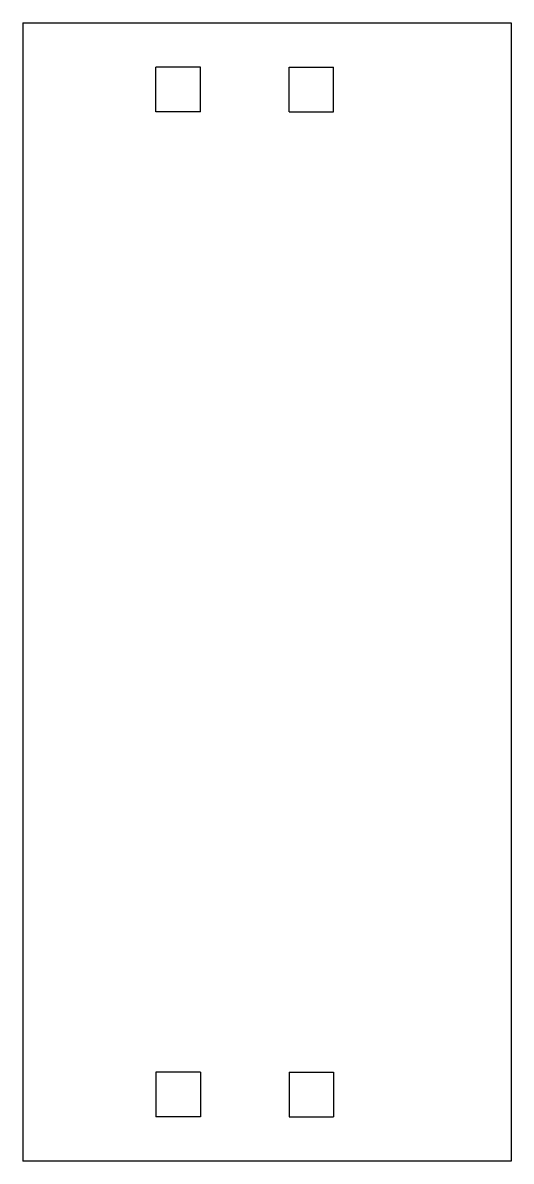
# Model space of a CAD drawing. Header units: millimetres. Extents: x -25 to 30, y -8 to 120.
import ezdxf

# ---------------------------------------------------------------- set-up
doc = ezdxf.new("R2010")
doc.units = ezdxf.units.MM

msp = doc.modelspace()

# ---------------------------------------------------------------- linework, layer by layer
at = {"color": 7, "linetype": 'Continuous', "lineweight": 25}
for p, q in [((-25, 120.5), (30, 120.5)), ((-25, 120.5), (-25, -7.5)), ((30, 120.5), (30, -7.5)), ((-10, 110.5), (-10, 115.5)), ((-5, 115.5), (-10, 115.5)), ((-5, 110.5), (-5, 115.5)), ((5, 110.5), (5, 115.5)), ((5, 115.5), (10, 115.5)), ((10, 110.5), (10, 115.5)), ((-5, 110.5), (-10, 110.5)), ((5, 110.5), (10, 110.5)), ((-10, 2.5), (-10, -2.5)), ((-5, 2.5), (-10, 2.5)), ((-5, 2.5), (-5, -2.5)), ((5, 2.5), (10, 2.5)), ((5, 2.5), (5, -2.5)), ((10, 2.5), (10, -2.5)), ((-5, -2.5), (-10, -2.5)), ((5, -2.5), (10, -2.5)), ((30, -7.5), (-25, -7.5))]:
    msp.add_line(p, q, dxfattribs=at)

doc.saveas('drawing.dxf')
